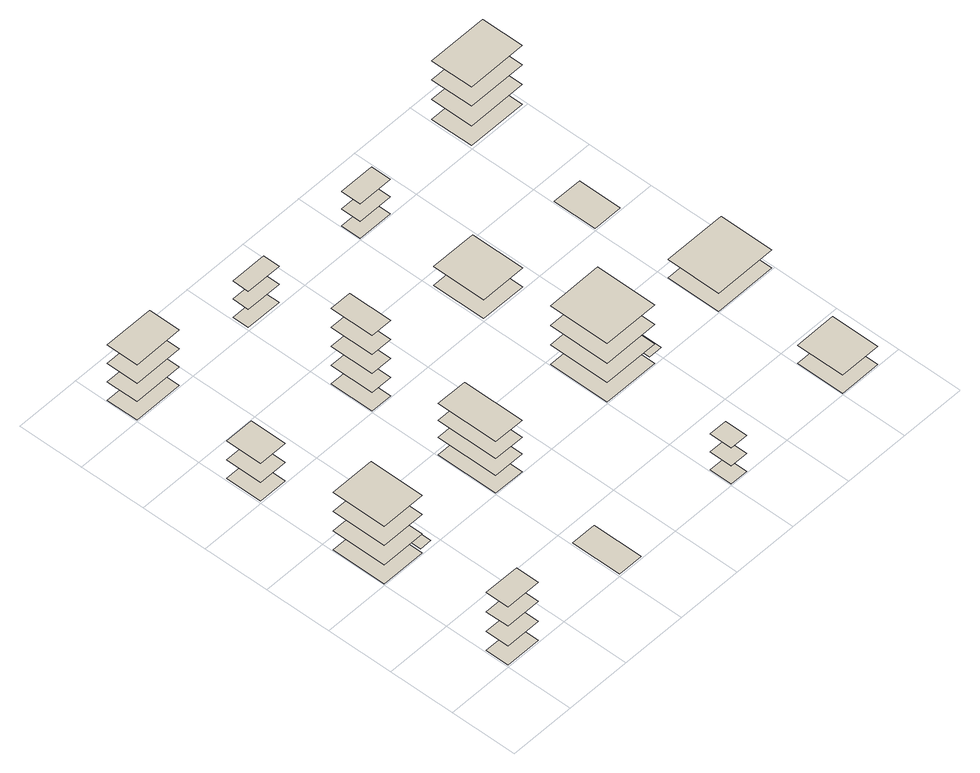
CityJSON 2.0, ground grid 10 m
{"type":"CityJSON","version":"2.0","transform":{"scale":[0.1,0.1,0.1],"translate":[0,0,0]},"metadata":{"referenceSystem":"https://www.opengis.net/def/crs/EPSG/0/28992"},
"CityObjects":{
"building1":{"type":"Building","attributes":{"roofType":"Shed","yearOfConstruction":1953,"function":"Industrial","storeysAboveGround":3},"geometry":[{"type":"MultiSurface","lod":"1","boundaries":[[[0,1,2,3]],[[4,5,6,7]],[[8,9,10,11]],[[12,13,14,15]]]}]},
"building2":{"type":"Building","attributes":{"roofType":"Shed","yearOfConstruction":1951,"function":"Industrial","storeysAboveGround":3},"geometry":[{"type":"MultiSurface","lod":"1","boundaries":[[[16,17,18,19]],[[20,21,22,23]],[[24,25,26,27]],[[28,29,30,31]],[[32,33,34,35]]]}]},
"building3":{"type":"Building","attributes":{"roofType":"Flat","yearOfConstruction":1987,"function":"Residential","storeysAboveGround":3},"geometry":[{"type":"MultiSurface","lod":"1","boundaries":[[[36,37,38,39]],[[40,41,42,43]],[[44,45,46,47]]]}]},
"building4":{"type":"Building","attributes":{"roofType":"Flat","yearOfConstruction":2014,"function":"Industrial","storeysAboveGround":4},"geometry":[{"type":"MultiSurface","lod":"1","boundaries":[[[48,49,50,51]],[[52,53,54,55]],[[56,57,58,59]],[[60,61,62,63]]]}]},
"building5":{"type":"Building","attributes":{"roofType":"Flat","yearOfConstruction":1946,"function":"Industrial","storeysAboveGround":1},"geometry":[{"type":"MultiSurface","lod":"1","boundaries":[[[64,65,66,67]]]}]},
"building6":{"type":"Building","attributes":{"roofType":"Flat","yearOfConstruction":1975,"function":"Industrial","storeysAboveGround":4},"geometry":[{"type":"MultiSurface","lod":"1","boundaries":[[[68,69,70,71]],[[72,73,74,75]],[[76,77,78,79]],[[80,81,82,83]]]}]},
"building7":{"type":"Building","attributes":{"roofType":"Flat","yearOfConstruction":1951,"function":"Industrial","storeysAboveGround":5},"geometry":[{"type":"MultiSurface","lod":"1","boundaries":[[[84,85,86,87]],[[88,89,90,91]],[[92,93,94,95]],[[96,97,98,99]],[[100,101,102,103]]]}]},
"building8":{"type":"Building","attributes":{"roofType":"Hipped","yearOfConstruction":2006,"function":"Industrial","storeysAboveGround":2},"geometry":[{"type":"MultiSurface","lod":"1","boundaries":[[[104,105,106,107]],[[108,109,110,111]],[[112,113,114,115]]]}]},
"building9":{"type":"Building","attributes":{"roofType":"Gabled","yearOfConstruction":1976,"function":"Residential","storeysAboveGround":2},"geometry":[{"type":"MultiSurface","lod":"1","boundaries":[[[116,117,118,119]],[[120,121,122,123]],[[124,125,126,127]]]}]},
"building10":{"type":"Building","attributes":{"roofType":"Pyramidal","yearOfConstruction":2006,"function":"Residential","storeysAboveGround":3},"geometry":[{"type":"MultiSurface","lod":"1","boundaries":[[[128,129,130,131]],[[132,133,134,135]],[[136,137,138,139]],[[140,141,142,143]],[[144,145,146,147]]]}]},
"building11":{"type":"Building","attributes":{"roofType":"Flat","yearOfConstruction":1948,"function":"Residential","storeysAboveGround":2},"geometry":[{"type":"MultiSurface","lod":"1","boundaries":[[[148,149,150,151,152,153,154,155]],[[156,157,158,159]]]}]},
"building12":{"type":"Building","attributes":{"roofType":"Hipped","yearOfConstruction":1989,"function":"Residential","storeysAboveGround":2},"geometry":[{"type":"MultiSurface","lod":"1","boundaries":[[[160,161,162,163]],[[164,165,166,167]],[[168,169,170,171]]]}]},
"building13":{"type":"Building","attributes":{"roofType":"Shed","yearOfConstruction":1952,"function":"Residential","storeysAboveGround":1},"geometry":[{"type":"MultiSurface","lod":"1","boundaries":[[[172,173,174,175]],[[176,177,178,179]]]}]},
"building14":{"type":"Building","attributes":{"roofType":"Hipped","yearOfConstruction":1992,"function":"Residential","storeysAboveGround":1},"geometry":[{"type":"MultiSurface","lod":"1","boundaries":[[[180,181,182,183]],[[184,185,186,187]]]}]},
"building15":{"type":"Building","attributes":{"roofType":"Flat","yearOfConstruction":1979,"function":"Residential","storeysAboveGround":1},"geometry":[{"type":"MultiSurface","lod":"1","boundaries":[[[188,189,190,191]]]}]},
"building16":{"type":"Building","attributes":{"roofType":"Flat","yearOfConstruction":1964,"function":"Residential","storeysAboveGround":4},"geometry":[{"type":"MultiSurface","lod":"1","boundaries":[[[192,193,194,195]],[[196,197,198,199]],[[200,201,202,203]],[[204,205,206,207]]]}]}
},
"vertices":[
[3,38,1],[57,38,1],[57,3,1],[3,3,1],[3,38,35],[57,38,35],[57,3,35],[3,3,35],[3,38,70],[57,38,70],[57,3,70],[3,3,70],[3,38,104],[57,38,104],[57,3,104],[3,3,104],
[74,247,1],[92,247,1],[92,208,1],[74,208,1],[2,285,1],[70,285,1],[70,202,1],[2,202,1],[2,285,35],[70,285,35],[70,202,35],[2,202,35],[2,285,69],[70,285,69],[70,202,69],[2,202,69],[2,285,103],[70,285,103],[70,202,103],[2,202,103],
[3,458,1],[47,458,1],[47,403,1],[3,403,1],[3,458,34],[47,458,34],[47,403,34],[3,403,34],[3,458,68],[47,458,68],[47,403,68],[3,403,68],
[2,650,1],[78,650,1],[78,602,1],[2,602,1],[2,650,34],[78,650,34],[78,602,34],[2,602,34],[2,650,66],[78,650,66],[78,602,66],[2,602,66],[2,650,99],[78,650,99],[78,602,99],[2,602,99],
[203,79,1],[242,79,1],[242,3,1],[203,3,1],
[202,295,1],[249,295,1],[249,202,1],[202,202,1],[202,295,32],[249,295,32],[249,202,32],[202,202,32],[202,295,62],[249,295,62],[249,202,62],[202,202,62],[202,295,92],[249,295,92],[249,202,92],[202,202,92],
[202,468,1],[235,468,1],[235,402,1],[202,402,1],[202,468,34],[235,468,34],[235,402,34],[202,402,34],[202,468,68],[235,468,68],[235,402,68],[202,402,68],[202,468,101],[235,468,101],[235,402,101],[202,402,101],[202,468,135],[235,468,135],[235,402,135],[202,402,135],
[204,629,1],[259,629,1],[259,604,1],[204,604,1],[204,629,33],[259,629,33],[259,604,33],[204,604,33],[204,629,65],[259,629,65],[259,604,65],[204,604,65],
[402,36,1],[430,36,1],[430,2,1],[402,2,1],[402,36,33],[430,36,33],[430,2,33],[402,2,33],[402,36,65],[430,36,65],[430,2,65],[402,2,65],
[491,258,1],[512,258,1],[512,214,1],[491,214,1],[402,294,1],[487,294,1],[487,202,1],[402,202,1],[402,294,36],[487,294,36],[487,202,36],[402,202,36],[402,294,70],[487,294,70],[487,202,70],[402,202,70],[402,294,105],[487,294,105],[487,202,105],[402,202,105],
[404,485,1],[474,485,1],[474,449,1],[482,449,1],[482,440,1],[474,440,1],[474,404,1],[404,404,1],[404,485,34],[474,485,34],[474,404,34],[404,404,34],
[402,632,1],[456,632,1],[456,602,1],[402,602,1],[402,632,31],[456,632,31],[456,602,31],[402,602,31],[402,632,62],[456,632,62],[456,602,62],[402,602,62],
[602,75,1],[665,75,1],[665,2,1],[602,2,1],[602,75,33],[665,75,33],[665,2,33],[602,2,33],
[602,284,1],[697,284,1],[697,202,1],[602,202,1],[602,284,33],[697,284,33],[697,202,33],[602,202,33],
[603,469,1],[648,469,1],[648,403,1],[603,403,1],
[604,668,1],[695,668,1],[695,604,1],[604,604,1],[604,668,36],[695,668,36],[695,604,36],[604,604,36],[604,668,71],[695,668,71],[695,604,71],[604,604,71],[604,668,105],[695,668,105],[695,604,105],[604,604,105]
]}
